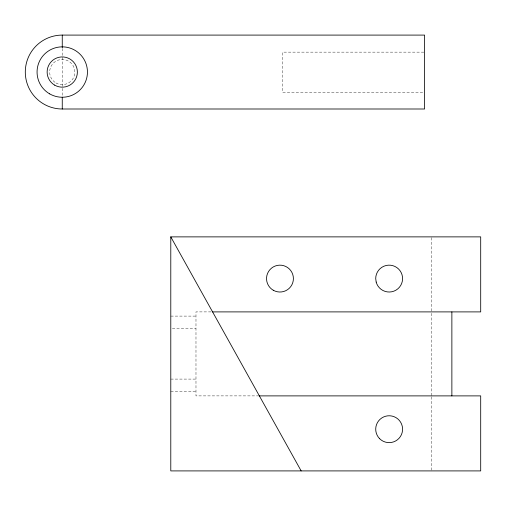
<?xml version="1.0" encoding="UTF-8"?>
<svg xmlns="http://www.w3.org/2000/svg" width="506" height="506" viewBox="0 0 506 506"><rect width="100%" height="100%" fill="white"/><g stroke="black" fill="none" stroke-linecap="round" stroke-linejoin="round"><path stroke-width="0.38" stroke-dasharray="2.53 1.9" d="M423.807 52.143L282.658 52.143L282.658 92.453L423.807 92.453M210.989 311.898L195.98 311.898L195.98 395.888L258.376 395.888M170.788 316.098L195.98 316.098M172.363 328.698L195.98 328.698M170.788 379.089L195.98 379.089M170.788 391.688L195.98 391.688M431.536 237.668L431.536 312.525M431.536 313.315L431.536 396.053M431.536 396.837L431.536 470.118M62.257 48.456L62.257 96.418M55.957 82.959A12.599 12.599 0 0 0 74.85 72.048A12.599 12.599 0 0 0 55.957 61.137A12.599 12.599 0 0 0 55.957 82.959"/><path stroke-width="0.76" d="M62.257 35.091L424.597 35.091L424.597 108.999L62.257 108.999A36.957 36.957 0 0 1 25.3 72.048A36.957 36.957 0 0 1 62.257 35.091L62.257 47.672M259.078 395.888L480.7 395.888L480.7 470.909L170.788 470.909L170.788 236.878L480.7 236.878L480.7 311.898L212.545 311.898M170.788 236.878L301.159 470.909M451.871 311.898L451.871 395.888M62.257 97.209L62.257 108.999M376.173 282.063L375.711 278.591A13.441 13.441 0 0 1 394.832 266.409A13.441 13.441 0 0 1 397.786 288.882A13.441 13.441 0 0 1 376.173 282.063M273.246 290.223A13.441 13.441 0 0 0 293.404 278.591A13.441 13.441 0 0 0 273.246 266.953A13.441 13.441 0 0 0 273.246 290.223M379.645 438.702A13.441 13.441 0 0 0 402.131 432.674A13.441 13.441 0 0 0 385.673 416.217A13.441 13.441 0 0 0 379.645 438.702M49.658 93.869A25.199 25.199 0 0 0 87.449 72.048A25.199 25.199 0 0 0 49.658 50.227A25.199 25.199 0 0 0 49.658 93.869M54.692 85.141A15.117 15.117 0 0 0 77.374 72.048A15.117 15.117 0 0 0 54.692 58.955A15.117 15.117 0 0 0 54.692 85.141"/></g></svg>
